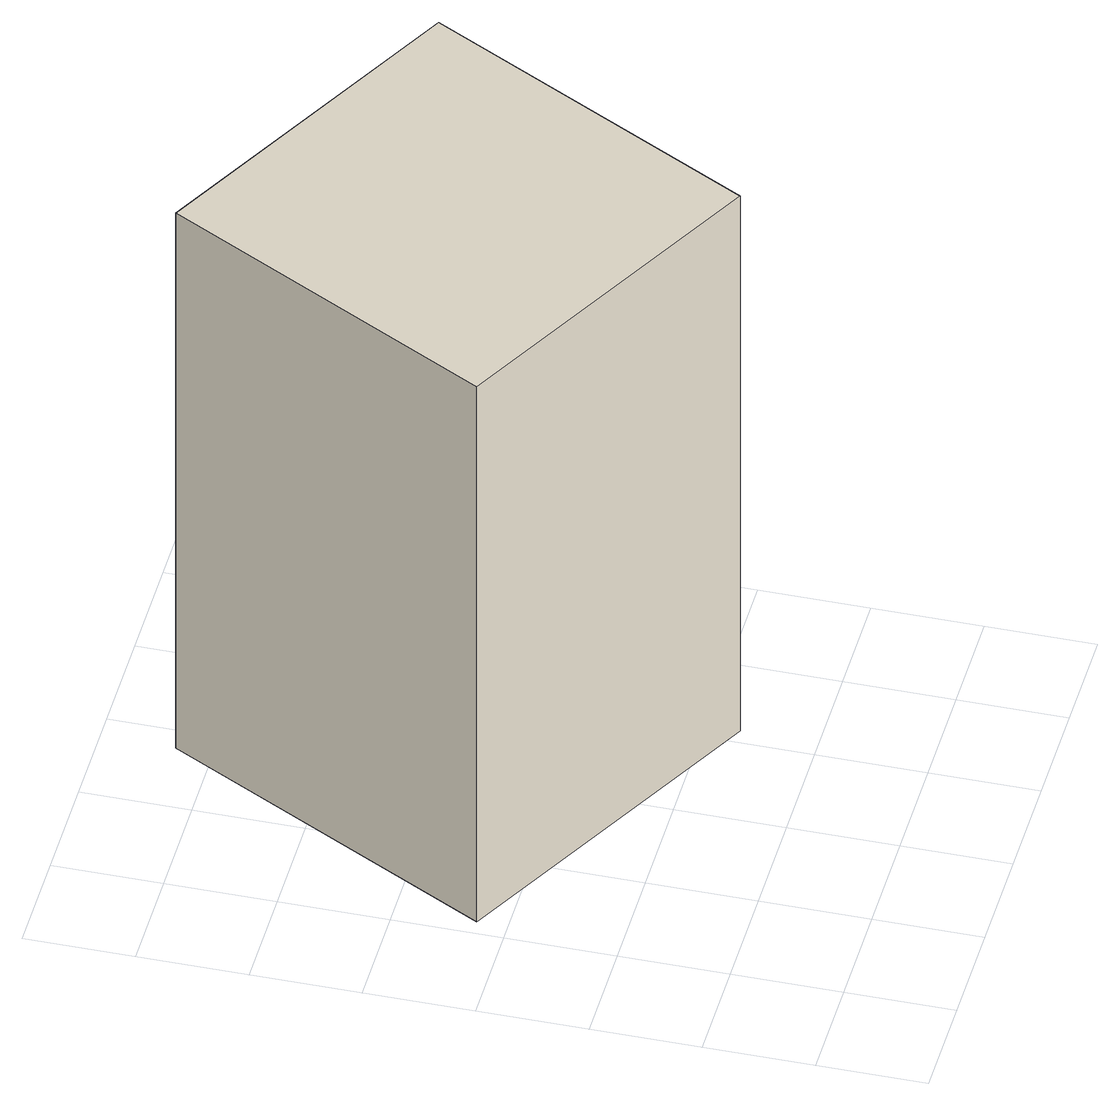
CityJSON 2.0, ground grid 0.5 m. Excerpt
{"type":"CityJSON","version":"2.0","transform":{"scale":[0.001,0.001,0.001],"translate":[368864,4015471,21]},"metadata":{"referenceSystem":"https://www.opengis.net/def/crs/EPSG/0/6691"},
"CityObjects":{
"building1":{"type":"Building","attributes":{"枝番":1,"利根川水系渡良瀬川洪水浸水想定区域（計画規模）.規模":"L1","利根川水系渡良瀬川洪水浸水想定区域（計画規模）.浸水ランク":"1","利根川水系渡良瀬川洪水浸水想定区域（計画規模）.浸水深":0.41,"利根川水系渡良瀬川洪水浸水想定区域（計画規模）.継続時間":2.7,"利根川水系渡良瀬川洪水浸水想定区域（想定最大規模）.規模":"L2","利根川水系渡良瀬川洪水浸水想定区域（想定最大規模）.浸水ランク":"2","利根川水系渡良瀬川洪水浸水想定区域（想定最大規模）.浸水深":2.08,"利根川水系渡良瀬川洪水浸水想定区域（想定最大規模）.継続時間":11.3,"BuildingDetails.prefecture":"10","BuildingDetails.city":"10207"},"geometry":[{"type":"Solid","lod":"1","boundaries":[[[[0,1,2,3]],[[2,4,5,3]],[[1,6,4,2]],[[0,7,6,1]],[[3,5,7,0]],[[4,6,7,5]]]]}]}
},
"vertices":[
[79,1638,70],[887,3168,70],[2387,2380,70],[1579,849,70],[2387,2380,3070],[1579,849,3070],[887,3168,3070],[79,1638,3070]
]}
